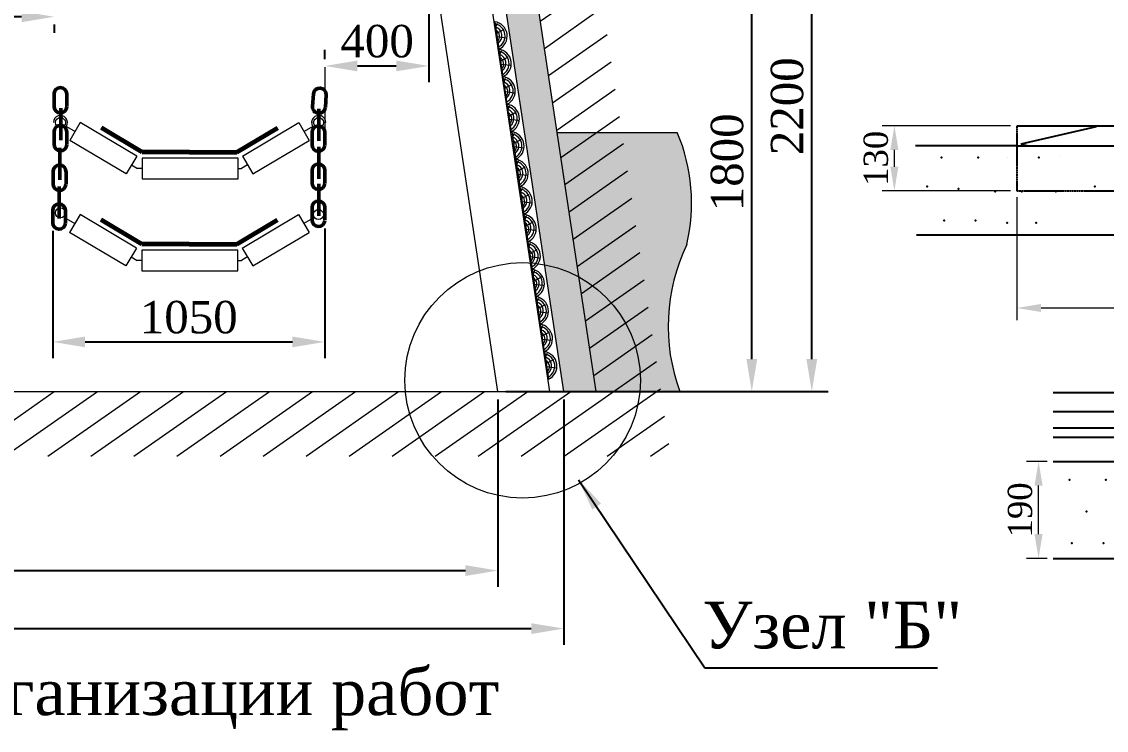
# Model space of a CAD drawing. Header units: millimetres. Extents: x -46762 to 217101, y -107409 to 31524.
# Drawn here: x 171050 to 175235, y -100062 to -97327 of the extents above; entities that cross this region are included whole.
import ezdxf

# ---------------------------------------------------------------- set-up
doc = ezdxf.new("R2010")
doc.units = ezdxf.units.MM
doc.linetypes.add('DASHED', pattern=[0.75, 0.5, -0.25])
doc.styles.get("Standard").update_dxf_attribs({"font": 'TIMES.TTF'})
doc.dimstyles.new('ISO-25', dxfattribs={"dimscale": 50, "dimtxt": 2.5, "dimasz": 2.5, "dimexe": 1.25, "dimexo": 0.625, "dimtad": 1, "dimdec": 0, "dimtxsty": 'Standard', "dimcen": 2.5, "dimadec": 0, "dimazin": 0, "dimtfac": 1, "dimtdec": 0, "dimtmove": 0, "dimatfit": 3, "dimfxl": 1, "dimarcsym": 0})

# ---------------------------------------------------------------- blocks, each defined once
blk = doc.blocks.new('*D463')
at = {"color": 0, "lineweight": -2}
for p, q in [((172918.3598906669, -96985.31597906584), (173929.9007806171, -96985.31597906584)), ((173867.4007806171, -98629.06597906584), (173867.4007806171, -97110.31597906584)), ((172918.3598906669, -98754.06597906584), (173929.9007806171, -98754.06597906584))]:
    blk.add_line(p, q, dxfattribs=at)
at = {"color": 0, "lineweight": 0}
for points in [[(173846.5674472838, -97110.31597906584), (173888.2341139505, -97110.31597906584), (173867.4007806171, -96985.31597906584)], [(173846.5674472838, -98629.06597906584), (173888.2341139505, -98629.06597906584), (173867.4007806171, -98754.06597906584)]]:
    blk.add_solid(points, dxfattribs=at)
at = {"layer": 'Defpoints', "color": 0, "lineweight": 0}
for p in [(172887.1098906669, -96985.31597906584), (173867.4007806171, -96985.31597906584), (172887.1098906669, -98754.06597906584)]:
    blk.add_point(p, dxfattribs=at)
at = {"color": 0, "lineweight": 0, "insert": (173772.5693098168, -97869.69097906581), "char_height": 125, "attachment_point": 5, "rotation": 90}
blk.add_mtext('1800', dxfattribs=at)
blk = doc.blocks.new('*D470')
at = {"color": 0, "lineweight": -2}
for p, q in [((172620.4712641934, -97016.56597906584), (172620.4712641934, -97560.27352968446)), ((172220.1631370187, -97471.71136276654), (172220.1631370187, -97435.27352968446)), ((172345.1631370187, -97497.77352968446), (172495.4712641934, -97497.77352968446))]:
    blk.add_line(p, q, dxfattribs=at)
at = {"color": 0, "lineweight": 0}
for points in [[(172345.1631370187, -97476.94019635113), (172345.1631370187, -97518.60686301779), (172220.1631370187, -97497.77352968446)], [(172495.4712641934, -97476.94019635113), (172495.4712641934, -97518.60686301779), (172620.4712641934, -97497.77352968446)]]:
    blk.add_solid(points, dxfattribs=at)
at = {"layer": 'Defpoints', "color": 0, "lineweight": 0}
for p in [(172620.4712641934, -96985.31597906584), (172220.1631370187, -97502.96136276654), (172620.4712641934, -97497.77352968446)]:
    blk.add_point(p, dxfattribs=at)
at = {"color": 0, "lineweight": 0, "insert": (172421.6596467718, -97402.94205888417), "char_height": 125, "attachment_point": 5}
blk.add_mtext('400', dxfattribs=at)
blk = doc.blocks.new('*D471')
at = {"color": 0, "lineweight": -2}
for p, q in [((171169.7503733489, -98134.26724879188), (171169.7503733489, -98625.3952322494)), ((172219.437454131, -98124.88359954557), (172219.437454131, -98625.3952322494)), ((171294.7503733489, -98562.8952322494), (172094.437454131, -98562.8952322494))]:
    blk.add_line(p, q, dxfattribs=at)
at = {"color": 0, "lineweight": 0}
for points in [[(171294.7503733489, -98542.06189891607), (171294.7503733489, -98583.72856558273), (171169.7503733489, -98562.8952322494)], [(172094.437454131, -98542.06189891607), (172094.437454131, -98583.72856558273), (172219.437454131, -98562.8952322494)]]:
    blk.add_solid(points, dxfattribs=at)
at = {"layer": 'Defpoints', "color": 0, "lineweight": 0}
for p in [(171169.7503733489, -98103.01724879188), (172219.437454131, -98093.63359954557), (172219.437454131, -98562.8952322494)]:
    blk.add_point(p, dxfattribs=at)
at = {"color": 0, "lineweight": 0, "insert": (171694.59391374, -98468.06376144911), "char_height": 125, "attachment_point": 5}
blk.add_mtext('1050', dxfattribs=at)
blk = doc.blocks.new('*D473')
at = {"color": 0, "lineweight": -2}
for p, q in [((168686.9805827184, -98785.31597906584), (168686.9805827184, -99507.89118677861)), ((172887.1098906669, -98785.31597906584), (172887.1098906669, -99507.89118677861)), ((168811.9805827184, -99445.39118677861), (172762.1098906669, -99445.39118677861))]:
    blk.add_line(p, q, dxfattribs=at)
at = {"color": 0, "lineweight": 0}
for points in [[(168811.9805827184, -99424.55785344528), (168811.9805827184, -99466.22452011194), (168686.9805827184, -99445.39118677861)], [(172762.1098906669, -99424.55785344528), (172762.1098906669, -99466.22452011194), (172887.1098906669, -99445.39118677861)]]:
    blk.add_solid(points, dxfattribs=at)
at = {"layer": 'Defpoints', "color": 0, "lineweight": 0}
for p in [(168686.9805827184, -98754.06597906584), (172887.1098906669, -98754.06597906584), (172887.1098906669, -99445.39118677861)]:
    blk.add_point(p, dxfattribs=at)
at = {"color": 0, "lineweight": 0, "insert": (170787.0452366926, -99350.55971597832), "char_height": 125, "attachment_point": 5}
blk.add_mtext('4200', dxfattribs=at)
blk = doc.blocks.new('*D474')
at = {"color": 0, "lineweight": -2}
for p, q in [((168484.7208004407, -98785.31597906584), (168484.7208004407, -99731.7542552271)), ((173141.5995910089, -98785.31597906584), (173141.5995910089, -99731.7542552271)), ((168609.7208004407, -99669.2542552271), (173016.5995910089, -99669.2542552271))]:
    blk.add_line(p, q, dxfattribs=at)
at = {"color": 0, "lineweight": 0}
for points in [[(168609.7208004407, -99648.42092189378), (168609.7208004407, -99690.08758856043), (168484.7208004407, -99669.2542552271)], [(173016.5995910089, -99648.42092189378), (173016.5995910089, -99690.08758856043), (173141.5995910089, -99669.2542552271)]]:
    blk.add_solid(points, dxfattribs=at)
at = {"layer": 'Defpoints', "color": 0, "lineweight": 0}
for p in [(168484.7208004407, -98754.06597906584), (173141.5995910089, -98754.06597906584), (173141.5995910089, -99669.2542552271)]:
    blk.add_point(p, dxfattribs=at)
at = {"color": 0, "lineweight": 0, "insert": (170813.1601957248, -99574.42278442682), "char_height": 125, "attachment_point": 5}
blk.add_mtext('4600', dxfattribs=at)
blk = doc.blocks.new('*D462')
at = {"color": 0, "lineweight": -2}
for p, q in [((170774.388444161, -97276.69234905636), (170774.388444161, -97245.44234905636)), ((171049.8285577107, -97307.94234905636), (170899.388444161, -97307.94234905636)), ((171174.8285577107, -97338.22547320742), (171174.8285577107, -97370.44234905636))]:
    blk.add_line(p, q, dxfattribs=at)
at = {"color": 0, "lineweight": 0}
for points in [[(170899.388444161, -97287.10901572304), (170899.388444161, -97328.77568238969), (170774.388444161, -97307.94234905636)], [(171049.8285577107, -97287.10901572304), (171049.8285577107, -97328.77568238969), (171174.8285577107, -97307.94234905636)]]:
    blk.add_solid(points, dxfattribs=at)
at = {"layer": 'Defpoints', "color": 0, "lineweight": 0}
for p in [(170774.388444161, -97307.94234905636), (170774.388444161, -97307.94234905636), (171174.8285577107, -97306.97547320742)]:
    blk.add_point(p, dxfattribs=at)
at = {"color": 0, "lineweight": 0, "insert": (170974.6085009358, -97213.11087825608), "char_height": 125, "attachment_point": 5}
blk.add_mtext('400', dxfattribs=at)
blk = doc.blocks.new('*D477')
at = {"color": 0, "lineweight": -2, "ltscale": 10}
for p, q in [((172803.8209673623, -96552.49505834567), (174161.5199656984, -96552.49505834567)), ((174099.0199656984, -98629.06597906584), (174099.0199656984, -96677.49505834567)), ((173119.7947436591, -98754.06597906584), (174161.5199656984, -98754.06597906584))]:
    blk.add_line(p, q, dxfattribs=at)
at = {"color": 0, "lineweight": 0, "ltscale": 10}
for points in [[(174078.1866323651, -96677.49505834567), (174119.8532990318, -96677.49505834567), (174099.0199656984, -96552.49505834567)], [(174078.1866323651, -98629.06597906584), (174119.8532990318, -98629.06597906584), (174099.0199656984, -98754.06597906584)]]:
    blk.add_solid(points, dxfattribs=at)
at = {"layer": 'Defpoints', "color": 0, "lineweight": 0, "ltscale": 10}
for p in [(172772.5709673623, -96552.49505834567), (174099.0199656984, -96552.49505834567), (173088.5447436591, -98754.06597906584)]:
    blk.add_point(p, dxfattribs=at)
at = {"color": 0, "lineweight": 0, "ltscale": 10, "insert": (174004.1884948981, -97653.28051870572), "char_height": 125, "attachment_point": 5, "rotation": 90}
blk.add_mtext('2200', dxfattribs=at)

msp = doc.modelspace()

# ---------------------------------------------------------------- hatches: boundary and pattern name
at = {"lineweight": 0}
h = msp.add_hatch(dxfattribs=at)
h.set_pattern_fill('LINE', scale=30, angle=35, style=0)
h.set_pattern_definition([(35, (703.7426278518979, -25097.17492370575), (-54.63315556243714, 78.02423221852646), [])])
h.paths.add_polyline_path([(168307.2180471512, -98754.06597906584), (173266.5995910089, -98754.06597906584), (172964.1833387152, -96747.98473975332), (172940.2230733203, -96402.49505834567), (168609.6342994449, -96402.49505834565), (168609.6342994449, -96747.98473975332)], flags=16)
h.paths.add_polyline_path([(168019.5306087804, -99004.06597906585), (173554.2870293797, -99004.06597906584), (173214.1833387152, -96747.98473975332), (173172.8851710006, -96152.49505834567), (168359.6342994449, -96152.49505834567), (168359.6342994449, -96747.98473975332)])
at = {"lineweight": 15}
h = msp.add_hatch(dxfattribs=at)
h.set_pattern_fill('GRAVEL', scale=10, style=0)
h.set_pattern_definition([(228.0128, (886.622627851897, -24843.17492370575), (-2032.001726589601, -2286.002808951258), [34.1721, -3383.05]), (184.9697, (863.7626278518983, -24868.57492370575), (3048.004930617913, 253.9982075387458), [58.6405, -5805.4]), (132.5104, (805.3426278518982, -24873.65492370575), (2539.998151833169, -2794.002729246041), [41.34819999999999, -4093.47]), (267.2737, (706.2826278518987, -24937.15492370575), (253.9988970828173, 5079.998365336643), [53.40049999999999, -5286.639999999999]), (292.8337, (703.7426278518979, -24990.49492370575), (-1270.003605550191, 3048.001733005111), [52.3634, -5183.98]), (357.2737, (724.0626278518976, -25038.75492370575), (-5079.998365336643, 253.9988970828175), [53.40049999999999, -5286.639999999999]), (37.6942, (777.4026278518977, -25041.29492370575), (-3302.002086123993, -2539.997735698489), [70.61939999999998, -6991.310000000001]), (72.2553, (833.2826278518987, -24998.11492370575), (1778.00355654672, 5588.00162060364), [66.672, -6600.53]), (121.4296, (853.6026278518984, -24934.61492370575), (-2032.000523526448, 3301.996115997269), [53.5813, -5304.55]), (175.2364, (825.6626278518979, -24888.89492370575), (2793.997805305446, -253.9976162721156), [61.17129999999997, -2997.389999999998]), (222.3974, (764.702627851897, -24883.81492370575), (-3048.000091723971, -2793.996365063697), [79.1078, -7831.68]), (138.8141, (957.7426278518979, -24939.69492370575), (-1777.998867422474, 1523.997655712401), [27.0005, -2673.06]), (171.4692, (937.4226278518981, -24921.91492370575), (3301.99495955914, -508.0012800045699), [51.36819999999996, -5085.459999999995]), (225, (886.622627851897, -24914.29492370575), (-5.329070518200751e-14, -253.9998268700197), [35.9209, -323.289]), (203.1986, (868.8426278518982, -24883.81492370575), (1270.004282559083, 508.0022274306265), [19.3441, -1915.06]), (291.8014, (851.0626278518976, -24891.43492370575), (-254.0001781894509, 762.0004908731864), [27.3566, -1340.48]), (30.9638, (861.2226278518974, -24916.83492370575), (761.9991954808227, 508.0003958660552), [44.43199999999997, -1436.629999999999]), (161.5651, (899.3226278518978, -24893.97492370575), (508.0002318180981, -253.9996222465077), [32.1287, -771.0899999999999]), (16.38950000000001, (703.7426278518979, -24891.43492370575), (2540.001401396935, 761.9984149967804), [45.00880000000001, -4455.88]), (70.3462, (746.9226278518981, -24878.73492370575), (-1015.997168867651, -2793.9960488545), [37.7599, -3738.219999999999]), (293.1986, (899.3226278518978, -24843.17492370575), (-508.0022274306264, 1270.004282559083), [38.688, -1895.72]), (343.6105, (914.5626278518976, -24878.73492370575), (-2540.001401396935, 761.9984149967811), [45.00879999999997, -4455.879999999996]), (339.444, (703.7426278518979, -25048.91492370575), (-1270.001576425591, 507.9993836050138), [43.4035, -2126.77]), (294.7751, (744.3826278518973, -25064.15492370575), (-1269.997040362684, 2793.998702615667), [36.36719999999996, -3600.359999999998]), (66.80140000000002, (901.8626278518987, -25097.17492370575), (508.0022274306268, 1270.004282559083), [38.688, -1895.72]), (17.35400000000001, (917.1026278518984, -25061.61492370575), (-3302.000178185996, -1015.998467560563), [42.57829999999999, -4215.239999999999]), (69.444, (777.4026278518977, -25097.17492370575), (-507.9993836050144, -1270.001576425591), [21.7018, -2148.48]), (101.3098999999999, (886.622627851897, -25097.17492370575), (-253.9987462887348, 1015.996746090262), [12.9515, -1282.2]), (165.9638, (884.082627851898, -25084.47492370575), (762.0005354697173, -253.9995604123641), [52.3634, -994.905]), (186.0090000000001, (833.2826278518987, -25071.77492370575), (2539.996254442795, 253.9994068547858), [48.5267, -4804.139999999999]), (303.6901, (861.2226278518974, -24939.69492370575), (-254.0000871307233, 507.999509923184), [36.6324, -879.178]), (353.1572, (881.5426278518971, -24970.17492370575), (4318.001785664343, -508.002275165484), [63.95569999999999, -6331.599999999999]), (60.94540000000001, (945.0426278518971, -24977.79492370575), (-1015.997636582909, -1777.995761083413), [26.1508, -2588.94]), (90, (957.7426278518979, -24954.93492370575), (-254, 254), [15.24, -238.76]), (120.2564, (828.202627851897, -25064.15492370575), (1015.997846683611, -1777.999103247756), [35.2867, -3493.39]), (48.01279999999999, (810.4226278518981, -25033.67492370575), (2032.001726589601, 2286.002808951258), [68.3443, -3348.88]), (0, (856.1426278518975, -24982.87492370575), (254, 254), [66.04, -187.96]), (325.3048, (922.1826278518984, -24982.87492370575), (-2539.995599095369, 1778.000169048476), [40.161, -3975.93]), (254.0546, (955.202627851897, -25005.73492370575), (-254.0006479701474, -1016.002420320363), [36.9829, -1812.17]), (207.646, (945.0426278518971, -25041.29492370575), (-4825.998304902272, -2540.001597472339), [60.2145, -5961.25]), (175.4261, (891.702627851897, -25069.23492370575), (-3302.000760474751, 253.9987711219462), [63.70289999999996, -6306.579999999995]), (175.4261, (891.702627851897, -25069.23492370575), (-3302.000760474751, 253.9987711219462), [63.70289999999996, -6306.579999999995])])
h.paths.add_polyline_path([(168734.6342994449, -96552.49505834567), (172825.6258147121, -96552.49505834567), (172839.1833387152, -96747.98473975332), (173141.5995910089, -98754.06597906584), (173266.5995910089, -98754.06597906584), (172964.1833387152, -96747.98473975332), (172940.2230733203, -96402.49505834567), (168609.6342994449, -96402.49505834565), (168609.6342994449, -96747.98473975332), (168307.2180471512, -98754.06597906584), (168432.2180471512, -98754.06597906584), (168734.6342994449, -96747.98473975332)])
at = {"lineweight": 0}
h = msp.add_hatch(color=9, dxfattribs=at)
edge = h.paths.add_edge_path()
edge.add_line((168307.2180471512, -98754.06597906584), (168457.9678006344, -97754.06597906587))
edge.add_line((168457.9678006344, -97754.06597906587), (167937.0751341391, -97754.06597906585))
edge.add_arc((168912.1276260282, -97993.60810166359), 1004.045711328779, 166.1974363859016, 201.384241872578)
edge.add_arc((166876.8769205376, -98470.21492869285), 1105.86302338139, -14.873055604448211, 5.735248091928327, ccw=False)
edge.add_line((167945.6900977039, -98754.06597906584), (168307.2180471512, -98754.06597906584))
edge = h.paths.add_edge_path()
edge.add_line((173115.8498375257, -97754.06597906585), (173266.5995910089, -98754.06597906584))
edge.add_line((173266.5995910089, -98754.06597906584), (173589.8628975623, -98754.06597906584))
edge.add_arc((174266.6921872666, -98502.11618188239), 722.2025946384322, 154.1696667783989, 200.4177897091878, ccw=False)
edge.add_arc((172927.5863737802, -98027.65625482508), 707.3446288884816, 346.9440633995552, 382.7545985838807)
edge.add_line((173579.8783214749, -97754.06597906585), (173115.8498375257, -97754.06597906585))

# ---------------------------------------------------------------- linework, layer by layer
at = {"color": 7, "lineweight": 15}
for p, q in [((172887.1098906669, -98754.06597906584), (172585.6103837004, -96754.06597906584)), ((173088.5447436591, -98754.06597906584), (172787.0452366926, -96754.06597906584)), ((172875.5114194848, -97327.06482981212), (172891.1934114108, -97433.18405095035)), ((172891.1934114041, -97433.18405090187), (172906.87540333, -97539.30327204011)), ((172906.8754033322, -97539.30327204015), (172922.5573952582, -97645.4224931784)), ((172922.5573952515, -97645.42249313003), (172938.2393871774, -97751.54171426827)), ((172940.8104517158, -97751.8563319879), (172956.4924436417, -97857.97555312615)), ((173115.8498375257, -97754.06597906585), (173579.8783214749, -97754.06597906585)), ((172956.492443635, -97857.9755530779), (172972.174435561, -97964.09477421614)), ((172972.1744355635, -97964.09477421541), (172987.8564274896, -98070.21399535355)), ((172987.8564274828, -98070.21399530541), (173003.5384194088, -98176.33321644353)), ((173003.5384194108, -98176.33321644242), (173019.2204113369, -98282.45243758055)), ((173019.2204113301, -98282.4524375323), (173034.9024032561, -98388.57165867042)), ((173034.902403258, -98388.57165866943), (173050.5843951841, -98494.69087980755)), ((173050.5843951773, -98494.6908797593), (173066.2663871034, -98600.81010089742)), ((173067.5542369105, -98600.98278316646), (173083.2362288365, -98707.10200430457)), ((167945.6900977039, -98754.06597906584), (173589.8628975623, -98754.06597906584))]:
    msp.add_line(p, q, dxfattribs=at)
at = {"color": 7, "lineweight": 0}
for p, q in [((173141.5995910089, -98754.06597906584), (172839.1833387152, -96747.98473975332)), ((173266.5995910089, -98754.06597906585), (172964.1833387152, -96747.98473975332)), ((172220.1631370187, -97502.96136276654), (172220.1631370187, -97802.46986156394)), ((174866.2857149788, -97728.28542274682), (174370.6551614703, -97728.28542274682)), ((174417.5301614703, -97886.50221425903), (174417.5301614703, -97822.03542274682)), ((174866.2857149788, -97980.25221425903), (174370.6551614703, -97980.25221425903)), ((174889.7232149788, -98003.68971425903), (174889.7232149788, -98478.7085769684)), ((174983.4732149788, -98431.8335769684), (177972.9154013821, -98431.8335769684)), ((175006.6737186046, -99023.88143703538), (174927.0644287035, -99023.88143703538)), ((174973.9394287035, -99304.5918119389), (174973.9394287035, -99117.63143703538)), ((175006.6737186046, -99398.3418119389), (174927.0644287035, -99398.3418119389))]:
    msp.add_line(p, q, dxfattribs=at)
at = {"lineweight": 50}
for p, q in [((171175.07834733167, -97654.06898975602), (171175.07834733167, -97605.73718391765)), ((171224.4893371885, -97654.06898975602), (171224.4893371885, -97605.73718391765)), ((172172.6220509808, -97653.97151273557), (172176.1138853183, -97605.766009434)), ((172221.9039181356, -97657.54131502284), (172225.3957524731, -97609.33581172126)), ((171175.03466813185, -97800.31781697996), (171175.03466813185, -97751.98601114158)), ((171224.4456579887, -97800.31781697996), (171224.4456579887, -97751.98601114158)), ((172170.75214716187, -97802.46986156394), (172170.75214716187, -97754.13805572556)), ((172220.1631370187, -97802.46986156394), (172220.1631370187, -97754.13805572556)), ((171171.51182962075, -97953.4274362597), (171171.51182962075, -97905.09563042133)), ((171220.9228194776, -97953.4274362597), (171220.9228194776, -97905.09563042133)), ((172170.75214716187, -97949.36546635456), (172170.75214716187, -97901.03366051617)), ((172220.1631370187, -97949.36546635456), (172220.1631370187, -97901.03366051617)), ((171169.75037334897, -98103.01724879188), (171169.75037334897, -98054.68544295349)), ((171219.1613632058, -98103.01724879188), (171219.1613632058, -98054.68544295349)), ((172170.75214716187, -98092.23024132676), (172170.75214716187, -98043.89843548839)), ((172220.1631370187, -98092.23024132676), (172220.1631370187, -98043.89843548839))]:
    msp.add_line(p, q, dxfattribs=at)
at = {"linetype": 'Continuous', "lineweight": 50}
for p, q in [((171200.4645210783, -97660.88336554613), (171200.4645210783, -97784.41327194126)), ((172196.1820001083, -97663.0354101301), (172196.1820001083, -97786.56531652524)), ((171196.9416825672, -97813.99298482588), (171196.9416825672, -97937.52289122102)), ((172196.1820001083, -97809.93101492072), (172196.1820001083, -97933.46092131585)), ((171195.1802262953, -97963.58279735802), (171195.1802262953, -98087.11270375317)), ((172196.1820001083, -97952.79578989292), (172196.1820001083, -98076.32569628807))]:
    msp.add_line(p, q, dxfattribs=at)
at = {"lineweight": 9}
for p, q in [((171276.037735747, -97716.52783767841), (171235.4872375355, -97784.91299560101)), ((171493.7051431428, -97845.59856124522), (171276.037735747, -97716.52783767841)), ((171901.5841047501, -97845.59856124522), (172119.2515121459, -97716.52783767841)), ((172119.2515121459, -97716.52783767841), (172159.8020103574, -97784.91299560101)), ((171453.1546449313, -97913.98371916782), (171235.4872375355, -97784.91299560101)), ((171942.1346029616, -97913.98371916782), (172159.8020103574, -97784.91299560101)), ((171493.7051431428, -97845.59856124522), (171453.1546449313, -97913.98371916782)), ((171884.7905428722, -97853.90038729335), (171514.4955937768, -97853.90038729335)), ((171514.4955937768, -97853.90038729335), (171514.4955937768, -97933.17982914642)), ((171884.7905428722, -97933.17982914642), (171884.7905428722, -97853.90038729335)), ((171901.5841047501, -97845.59856124522), (171942.1346029616, -97913.98371916782)), ((171514.4955937768, -97933.17982914642), (171884.7905428722, -97933.17982914642)), ((171275.2110163686, -98071.57966919903), (171234.6605181571, -98139.96482712163)), ((171492.8784237643, -98200.65039276583), (171275.2110163686, -98071.57966919903)), ((171900.7573853716, -98200.65039276583), (172118.4247927674, -98071.57966919903)), ((172118.4247927674, -98071.57966919903), (172158.9752909789, -98139.96482712163)), ((171452.3279255529, -98269.03555068842), (171234.6605181571, -98139.96482712163)), ((171941.3078835831, -98269.03555068842), (172158.9752909789, -98139.96482712163)), ((171492.8784237643, -98200.65039276583), (171452.3279255529, -98269.03555068842)), ((171513.6688743984, -98208.95221881395), (171513.6688743984, -98288.231660667)), ((171883.9638234938, -98208.95221881395), (171513.6688743984, -98208.95221881395)), ((171883.9638234938, -98288.231660667), (171883.9638234938, -98208.95221881395)), ((171900.7573853716, -98200.65039276583), (171941.3078835831, -98269.03555068842)), ((171513.6688743984, -98288.231660667), (171883.9638234938, -98288.231660667))]:
    msp.add_line(p, q, dxfattribs=at)
at = {"color": 7, "linetype": 'Continuous'}
for p, q in [((174889.7232149788, -97728.28542274682), (176155.6486899934, -97728.28542274682)), ((175196.5145282578, -97732.45159712996), (174906.1026397245, -97799.33804706347)), ((174889.7232149788, -97806.41826691726), (174499.2436447772, -97806.41826691726)), ((174889.7232149788, -97806.41826691726), (176160.2484154424, -97806.41826691726)), ((174906.1026397245, -97799.33804706347), (174935.0618860167, -97806.41826691726)), ((174854.5854818078, -97852.73071975054, 187.5), (174854.5854818078, -97852.73071975054, 187.5)), ((175056.2431278166, -97846.57189178924, 187.5), (175056.2431278166, -97846.57189178924, 187.5)), ((178401.4490286184, -98151.28935373577), (174503.3351909707, -98151.28935373577)), ((175120.5155054566, -98151.28935373577), (175048.9899826266, -98151.28935373577)), ((175030.1112186046, -98758.28498234924, 187.5), (177672.9388334483, -98758.28498234924, 187.5)), ((175030.1112186046, -98831.8646304726, 187.5), (177672.9388334483, -98831.8646304726, 187.5)), ((175030.1112186046, -98894.31217283219, 187.5), (177672.9388334483, -98894.31217283219, 187.5)), ((175030.1112186046, -98929.8612493748, 187.5), (177672.9388334483, -98929.8612493748, 187.5)), ((175030.1112186046, -99023.88143703538, 187.5), (175590.2755676305, -99023.88143703538, 187.5)), ((175030.1112186046, -99398.3418119389, 187.5), (177672.9388334483, -99398.3418119389, 187.5))]:
    msp.add_line(p, q, dxfattribs=at)
at = {"color": 7, "linetype": 'DASHED'}
for p, q in [((174889.7232149788, -97728.28542274682), (174889.7232149788, -97980.25221425903)), ((174889.7232149788, -97980.25221425903), (178066.6654013821, -97980.25221425903))]:
    msp.add_line(p, q, dxfattribs=at)
at = {"lineweight": 20}
for p, q in [((171222.4523471046, -97731.15435328576), (171255.7182880571, -97750.79495400148)), ((172172.8369007882, -97731.15435328576), (172139.5709598357, -97750.79495400148)), ((171473.429894037, -97879.79114020652), (171496.6164241744, -97893.54010821988)), ((171514.4955937768, -97893.54010821988), (171496.6164241744, -97893.54010821988)), ((171884.7905428722, -97893.54010821988), (171898.6728237184, -97893.54010821988)), ((171921.8593538558, -97879.79114020652), (171898.6728237184, -97893.54010821988)), ((171221.6256277262, -98086.20618480637), (171254.8915686787, -98105.84678552208)), ((172172.0101814098, -98086.20618480637), (172138.7442404573, -98105.84678552208)), ((171472.6031746586, -98234.84297172714), (171495.789704796, -98248.59193974048)), ((171513.6688743984, -98248.59193974048), (171495.789704796, -98248.59193974048)), ((171883.9638234938, -98248.59193974048), (171897.84610434, -98248.59193974048)), ((171921.0326344774, -98234.84297172714), (171897.84610434, -98248.59193974048))]:
    msp.add_line(p, q, dxfattribs=at)
at = {"lineweight": 60}
for p, q in [((171514.8769999464, -97830.02758251155), (171357.4040512788, -97737.25757216047)), ((171880.4122479464, -97830.02758251155), (172037.885196614, -97737.25757216047)), ((171697.6446239464, -97830.02758251155), (171514.8769999464, -97830.02758251155)), ((171697.6446239464, -97830.02758251155), (171880.4122479464, -97830.02758251155)), ((171514.050280568, -98185.07941403215), (171356.5773319004, -98092.30940368107)), ((171879.585528568, -98185.07941403215), (172037.0584772356, -98092.30940368107)), ((171696.817904568, -98185.07941403215), (171514.050280568, -98185.07941403215)), ((171696.817904568, -98185.07941403215), (171879.585528568, -98185.07941403215))]:
    msp.add_line(p, q, dxfattribs=at)
at = {"color": 7, "lineweight": 15}
for points in [[(172884.5461424084, -97333.54767843998), (172878.6624425198, -97348.38763828266)], [(172882.2805659197, -97372.87129054964), (172911.6780378496, -97356.43835204092)], [(172883.9562353615, -97384.21045823274), (172919.1722615879, -97388.95648616205)], [(172900.2281343277, -97439.66689952972), (172894.344434439, -97454.50685937241)], [(172897.9625578389, -97478.9905116394), (172927.3600297688, -97462.55757313067)], [(172899.6382272808, -97490.3296793225), (172934.8542535071, -97495.0757072518)], [(172915.9101262558, -97545.78612066802), (172910.0264263672, -97560.6260805107)], [(172913.6445497671, -97585.10973277768), (172943.042021697, -97568.67679426896)], [(172915.3202192089, -97596.44890046079), (172950.5362454353, -97601.1949283901)], [(172931.5921181751, -97651.90534175788), (172925.7084182865, -97666.74530160057)], [(172929.3265416863, -97691.22895386755), (172958.7240136162, -97674.79601535884)], [(172931.0022111282, -97702.56812155066), (172966.2182373546, -97707.31414947996)], [(172949.8451746394, -97758.33918061577), (172943.9614747508, -97773.17914045845)], [(172947.5795981507, -97797.66279272543), (172976.9770700805, -97781.22985421671)], [(172949.2552675925, -97809.00196040854), (172984.4712938189, -97813.74798833785)], [(172965.5271665586, -97864.45840170575), (172959.64346667, -97879.29836154844)], [(172963.2615900699, -97903.78201381542), (172992.6590619998, -97887.3490753067)], [(172964.9372595117, -97915.12118149853), (173000.1532857381, -97919.86720942783)], [(172981.2091584872, -97970.57762284328), (172975.3254585986, -97985.41758268596)], [(172978.9435819984, -98009.90123495295), (173008.3410539284, -97993.46829644422)], [(172980.6192514403, -98021.24040263605), (173015.8352776669, -98025.98643056524)], [(172996.8911504065, -98076.69684393327), (172991.0074505179, -98091.53680377596)], [(172994.6255739176, -98116.02045604294), (173024.0230458476, -98099.58751753422)], [(172996.3012433596, -98127.35962372604), (173031.5172695861, -98132.10565165522)], [(173012.5731423345, -98182.81606507029), (173006.6894424459, -98197.65602491297)], [(173010.3075658457, -98222.13967717995), (173039.7050377757, -98205.70673867123)], [(173011.9832352876, -98233.47884486306), (173047.1992615141, -98238.22487279223)], [(173028.2551342538, -98288.93528616015), (173022.3714343651, -98303.77524600284)], [(173025.9895577649, -98328.25889826982), (173055.3870296949, -98311.82595976109)], [(173027.6652272069, -98339.59806595292), (173062.8812534334, -98344.34409388211)], [(173043.9371261818, -98395.05450729727), (173038.0534262932, -98409.89446713997)], [(173041.671549693, -98434.37811940695), (173071.0690216229, -98417.94518089823)], [(173043.3472191349, -98445.71728709005), (173078.5632453614, -98450.46331501924)], [(173059.6191181011, -98501.17372838716), (173053.7354182124, -98516.01368822985)], [(173057.3535416122, -98540.49734049683), (173086.7510135422, -98524.0644019881)], [(173059.0292110541, -98551.83650817993), (173094.2452372806, -98556.58253610911)], [(173076.5889598342, -98607.46563179426), (173070.7052599456, -98622.30559163689)], [(173074.3233833454, -98646.78924390387), (173103.7208552754, -98630.3563053952)], [(173075.9990527872, -98658.12841158696), (173111.2150790137, -98662.8744395162)]]:
    msp.add_lwpolyline(points, dxfattribs=at)
at = {"lineweight": 5}
for centre in [(171199.3847334916, -97716.37005774277), (172195.9045144012, -97716.37005774277), (171199.3847334916, -98064.57976364609), (172195.0777950228, -98071.42188926338)]:
    msp.add_circle(centre, 19.33287277358051, dxfattribs=at)
at = {"color": 7, "lineweight": 0, "ltscale": 10}
msp.add_circle((172982.9426319925, -98711.12768106046), 454.3326356178567, dxfattribs=at)
at = {"color": 7, "lineweight": 15}
for centre, radius, start, end in [((172867.4257985642, -97382.47802981296), 55.99999999999836, 295.1140617393231, 81.69826947945944), ((172867.4257985642, -97382.47802981296), 47.72269826981798, 298.1220886284888, 78.69024259040253), ((172866.9759706463, -97381.42643004005), 35.90610716506384, 305.5671258945165, 71.2452053241604), ((172867.3649894391, -97384.0588999131), 27.04033853355134, 315.7187178036108, 61.09361341539749), ((172867.7387906772, -97383.5555234091), 17.28816356719421, 345.6931182736803, 31.11921294528349), ((172883.1077904835, -97488.59725090273), 55.99999999999836, 295.1140617393231, 81.69826947945944), ((172883.1077904835, -97488.59725090273), 47.72269826981798, 298.1220886284888, 78.69024259040253), ((172882.6579625656, -97487.54565112981), 35.90610716506384, 305.5671258945165, 71.2452053241604), ((172883.0469813584, -97490.17812100286), 27.04033853355134, 315.7187178036108, 61.09361341539749), ((172883.4207825964, -97489.67474449886), 17.28816356719421, 345.6931182736803, 31.11921294528349), ((172898.7897824117, -97594.71647204102), 55.99999999999836, 295.1140617393231, 81.69826947945944), ((172898.7897824117, -97594.71647204102), 47.72269826981798, 298.1220886284888, 78.69024259040253), ((172898.3399544937, -97593.6648722681), 35.90610716506384, 305.5671258945165, 71.2452053241604), ((172898.7289732865, -97596.29734214114), 27.04033853355134, 315.7187178036108, 61.09361341539749), ((172899.1027745246, -97595.79396563715), 17.28816356719421, 345.6931182736803, 31.11921294528349), ((172914.4717743309, -97700.8356931309), 55.99999999999836, 295.1140617393231, 81.69826947945944), ((172914.4717743309, -97700.8356931309), 47.72269826981798, 298.1220886284888, 78.69024259040253), ((172914.021946413, -97699.78409335797), 35.90610716506384, 305.5671258945165, 71.2452053241604), ((172914.4109652058, -97702.41656323102), 27.04033853355134, 315.7187178036108, 61.09361341539749), ((172914.7847664439, -97701.91318672702), 17.28816356719421, 345.6931182736803, 31.11921294528349), ((172932.7248307952, -97807.26953198877), 55.99999999999836, 295.1140617393231, 81.69826947945944), ((172932.7248307952, -97807.26953198877), 47.72269826981798, 298.1220886284888, 78.69024259040253), ((172932.2750028773, -97806.21793221585), 35.90610716506384, 305.5671258945165, 71.2452053241604), ((172932.6640216701, -97808.8504020889), 27.04033853355134, 315.7187178036108, 61.09361341539749), ((172933.0378229081, -97808.3470255849), 17.28816356719421, 345.6931182736803, 31.11921294528349), ((172948.4068227145, -97913.38875307876), 55.99999999999836, 295.1140617393231, 81.69826947945944), ((172948.4068227145, -97913.38875307876), 47.72269826981798, 298.1220886284888, 78.69024259040253), ((172947.9569947966, -97912.33715330584), 35.90610716506384, 305.5671258945165, 71.2452053241604), ((172948.3460135893, -97914.9696231789), 27.04033853355134, 315.7187178036108, 61.09361341539749), ((172948.7198148274, -97914.4662466749), 17.28816356719421, 345.6931182736803, 31.11921294528349), ((172964.0888146431, -98019.50797421628), 55.9999999999983, 295.1140617393231, 81.69826947945944), ((172964.0888146431, -98019.50797421628), 47.72269826981793, 298.1220886284888, 78.69024259040253), ((172963.6389867252, -98018.45637444335), 35.90610716506381, 305.5671258945165, 71.2452053241604), ((172964.028005518, -98021.0888443164), 27.04033853355131, 315.7187178036108, 61.09361341539749), ((172964.4018067559, -98020.58546781242), 17.28816356719419, 345.6931182736803, 31.11921294528349), ((172979.7708065624, -98125.62719530627), 55.9999999999983, 295.1140617393231, 81.69826947945944), ((172979.7708065624, -98125.62719530627), 47.72269826981793, 298.1220886284888, 78.69024259040253), ((172979.3209786444, -98124.57559553336), 35.90610716506381, 305.5671258945165, 71.2452053241604), ((172979.7099974372, -98127.2080654064), 27.04033853355131, 315.7187178036108, 61.09361341539749), ((172980.0837986751, -98126.7046889024), 17.28816356719419, 345.6931182736803, 31.11921294528349), ((172995.4527984904, -98231.74641644327), 55.9999999999983, 295.1140617393231, 81.69826947945944), ((172995.4527984904, -98231.74641644327), 47.72269826981793, 298.1220886284888, 78.69024259040253), ((172995.0029705724, -98230.69481667037), 35.90610716506381, 305.5671258945165, 71.2452053241604), ((172995.3919893652, -98233.32728654341), 27.04033853355131, 315.7187178036108, 61.09361341539749), ((172995.7657906032, -98232.82391003941), 17.28816356719419, 345.6931182736803, 31.11921294528349), ((173011.1347904096, -98337.86563753316), 55.9999999999983, 295.1140617393231, 81.69826947945944), ((173011.1347904096, -98337.86563753316), 47.72269826981793, 298.1220886284888, 78.69024259040253), ((173010.6849624917, -98336.81403776024), 35.90610716506381, 305.5671258945165, 71.2452053241604), ((173011.0739812845, -98339.44650763329), 27.04033853355131, 315.7187178036108, 61.09361341539749), ((173011.4477825224, -98338.94313112929), 17.28816356719419, 345.6931182736803, 31.11921294528349), ((173026.8167823376, -98443.98485867029), 55.9999999999983, 295.1140617393231, 81.69826947945944), ((173026.8167823376, -98443.98485867029), 47.72269826981793, 298.1220886284888, 78.69024259040253), ((173026.3669544197, -98442.93325889736), 35.90610716506381, 305.5671258945165, 71.2452053241604), ((173026.7559732125, -98445.56572877041), 27.04033853355131, 315.7187178036108, 61.09361341539749), ((173027.1297744504, -98445.06235226642), 17.28816356719419, 345.6931182736803, 31.11921294528349), ((173042.4987742569, -98550.10407976016), 55.9999999999983, 295.1140617393231, 81.69826947945944), ((173042.4987742569, -98550.10407976016), 47.72269826981793, 298.1220886284888, 78.69024259040253), ((173042.048946339, -98549.05247998725), 35.90610716506381, 305.5671258945165, 71.2452053241604), ((173042.4379651317, -98551.6849498603), 27.04033853355131, 315.7187178036108, 61.09361341539749), ((173042.8117663697, -98551.18157335628), 17.28816356719419, 345.6931182736803, 31.11921294528349), ((173059.4686159901, -98656.3959831672), 55.99999999999833, 295.1140617393231, 81.69826947945944), ((173059.4686159901, -98656.3959831672), 47.72269826981795, 298.1220886284888, 78.69024259040253), ((173059.018788072, -98655.34438339423), 35.90610716506382, 305.5671258945165, 71.2452053241604), ((173059.4078068648, -98657.97685326728), 27.04033853355132, 315.7187178036108, 61.09361341539749), ((173059.7816081029, -98657.47347676332), 17.2881635671942, 345.6931182736803, 31.11921294528349)]:
    msp.add_arc(centre, radius, start, end, dxfattribs=at)
at = {"linetype": 'Continuous', "lineweight": 50}
for centre, radius, start, end in [((171199.4806908798, -97605.79225137118), 24.65213316910103, 0, 180), ((172200.4484812567, -97607.5839323091), 24.65213316910103, 355.8569347083533, 175.8569347083533), ((171199.4039951926, -97654.67704512236), 24.37263831625286, 178.1300511364345, 358.1300511364345), ((172196.8401998656, -97656.33543739075), 24.37263831625286, 173.9869858449146, 353.9869858449146), ((171199.43701168, -97752.04107859512), 24.65213316910103, 0, 180), ((172195.15449071, -97754.1931231791), 24.65213316910103, 0, 180), ((171199.3603159928, -97800.9258723463), 24.37263831625286, 178.1300511364345, 358.1300511364345), ((172195.0777950228, -97803.07791693027), 24.37263831625286, 178.1300511364345, 358.1300511364345), ((171195.9141731689, -97905.15069787488), 24.65213316910103, 0, 180), ((172195.15449071, -97901.08872796972), 24.65213316910103, 0, 180), ((171195.8374774817, -97954.03549162604), 24.37263831625286, 178.1300511364345, 358.1300511364345), ((172195.0777950228, -97949.97352172088), 24.37263831625286, 178.1300511364345, 358.1300511364345), ((172195.15449071, -98043.95350294192), 24.65213316910103, 0, 180), ((171194.152716897, -98054.74051040702), 24.65213316910103, 0, 180), ((171194.0760212099, -98103.62530415818), 24.37263831625286, 178.1300511364345, 358.1300511364345), ((172195.0777950228, -98092.83829669308), 24.37263831625286, 178.1300511364345, 358.1300511364345)]:
    msp.add_arc(centre, radius, start, end, dxfattribs=at)
at = {"lineweight": 20}
for centre, start, end in [((171199.3847334916, -97716.37005774277), 329.3332371710288, 180), ((172195.9045144012, -97716.37005774277), 0, 210.6667628289713)]:
    msp.add_arc(centre, 27.34255085379765, start, end, dxfattribs=at)
at = {"color": 7, "lineweight": 0}
for centre, radius, start, end in [((172927.5863737802, -98027.65625482505), 707.3446288884836, 346.9440633995202, 22.7545985837772), ((174266.6921872666, -98502.11618188237), 722.2025946384317, 154.1696667785063, 200.417789709089)]:
    msp.add_arc(centre, radius, start, end, dxfattribs=at)
at = {"color": 7, "linetype": 'Continuous'}
for p in [(174599.7482389549, -97850.53770316826, 187.5), (174740.3732389549, -97850.53770316826, 187.5), (174974.7482389549, -97850.53770316826, 187.5), (174543.4982389549, -97963.03770316826, 187.5), (174665.3732389549, -97972.41270316826, 187.5), (174805.9982389549, -97981.78770316826, 187.5), (174909.1232389549, -97981.78770316826, 187.5), (175040.3732389549, -97981.78770316826, 187.5), (175191.0210233249, -97963.03770316826, 187.5), (174609.1232389549, -98094.28770316826, 187.5), (174730.9982389549, -98094.28770316826, 187.5), (174852.8732389549, -98103.66270316826, 187.5), (174965.3732389549, -98103.66270316826, 187.5), (175093.0854154543, -99095.55461660701, 187.5), (175233.7104154543, -99095.55461660701, 187.5), (175158.7104154543, -99217.42961660701, 187.5), (175102.4604154543, -99339.30461660701, 187.5), (175224.3354154543, -99339.30461660701, 187.5)]:
    msp.add_point(p, dxfattribs=at)
at = {"color": 7, "lineweight": 0}
for points in [[(174401.9051614703, -97822.03542274682), (174433.1551614703, -97822.03542274682), (174417.5301614703, -97728.28542274682)], [(174401.9051614703, -97886.50221425903), (174433.1551614703, -97886.50221425903), (174417.5301614703, -97980.25221425903)], [(174983.4732149788, -98416.2085769684), (174983.4732149788, -98447.4585769684), (174889.7232149788, -98431.8335769684)], [(174958.3144287035, -99117.63143703538), (174989.5644287035, -99117.63143703538), (174973.9394287035, -99023.88143703538)], [(174958.3144287035, -99304.5918119389), (174989.5644287035, -99304.5918119389), (174973.9394287035, -99398.3418119389)]]:
    msp.add_solid(points, dxfattribs=at)

# ---------------------------------------------------------------- texts
at = {"lineweight": 0}
msp.add_text('График организации работ', height=180, dxfattribs=at).set_placement((169780.3384659507, -100003.3013644216))
at = {"color": 7, "lineweight": 0, "char_height": 93.75, "attachment_point": 5, "rotation": 90}
for s, insert in [('130', (174346.4065583702, -97854.26881850291)), ('190', (174902.6806417533, -99211.11162448712))]:
    msp.add_mtext(s, dxfattribs=dict(at, insert=insert))
at = {"color": 7, "lineweight": 0, "insert": (174178.1550708808, -99657.1726787882), "char_height": 180, "width": 3793.798760889797, "attachment_point": 5}
msp.add_mtext('\\A1;Узел "Б"', dxfattribs=at)

# ---------------------------------------------------------------- dimensions: what is measured, and where the dimension line sits
at = {"color": 7, "lineweight": 0, "ltscale": 10}
dim = msp.add_linear_dim(base=(174099.0199656984, -96552.49505834567), p1=(173088.5447436591, -98754.06597906584), p2=(172772.5709673623, -96552.49505834567), angle=90, text='2200', dimstyle='ISO-25', override={"dimadec": 4}, dxfattribs=at)
dim.commit()
dim.dimension.update_dxf_attribs({"geometry": '*D477', "text_midpoint": (174004.1884948981, -97653.28051870572)})
at = {"color": 7, "lineweight": 0}
for base, p1, p2, picture, middle in [((172620.4712641934, -97497.77352968446), (172220.1631370187, -97502.96136276654), (172620.4712641934, -96985.31597906584), '*D470', (172421.6596467718, -97497.77352968446)), ((172887.1098906669, -99445.39118677861), (168686.9805827184, -98754.06597906584), (172887.1098906669, -98754.06597906584), '*D473', (170787.0452366926, -99445.39118677861))]:
    dim = msp.add_linear_dim(base=base, p1=p1, p2=p2, dimstyle='ISO-25', override={"dimadec": 4}, dxfattribs=at)
    dim.commit()
    dim.dimension.update_dxf_attribs({"geometry": picture, "text_midpoint": middle, "dimtype": 160})
dim = msp.add_linear_dim(base=(173867.4007806171, -96985.31597906584), p1=(172887.1098906669, -98754.06597906584), p2=(172887.1098906669, -96985.31597906584), angle=90, text='1800', dimstyle='ISO-25', override={"dimadec": 4}, dxfattribs=at)
dim.commit()
dim.dimension.update_dxf_attribs({"geometry": '*D463', "text_midpoint": (173867.4007806171, -97869.69097906581), "dimtype": 160})
for base, p1, p2, picture, middle in [((170774.388444161, -97307.94234905636), (171174.8285577107, -97306.97547320742), (170774.388444161, -97307.94234905636), '*D462', (170974.6085009358, -97213.11087825608)), ((172219.437454131, -98562.8952322494), (171169.7503733489, -98103.01724879188), (172219.437454131, -98093.63359954557), '*D471', (171694.59391374, -98468.06376144911))]:
    dim = msp.add_linear_dim(base=base, p1=p1, p2=p2, dimstyle='ISO-25', override={"dimadec": 4}, dxfattribs=at)
    dim.commit()
    dim.dimension.update_dxf_attribs({"geometry": picture, "text_midpoint": middle})
dim = msp.add_linear_dim(base=(173141.5995910089, -99669.2542552271), p1=(168484.7208004407, -98754.06597906584), p2=(173141.5995910089, -98754.06597906584), text='4600', dimstyle='ISO-25', override={"dimadec": 4}, dxfattribs=at)
dim.commit()
dim.dimension.update_dxf_attribs({"geometry": '*D474', "text_midpoint": (170813.1601957248, -99669.2542552271), "dimtype": 160})

# ---------------------------------------------------------------- leaders
at = {"color": 7, "lineweight": 0, "ltscale": 10}
msp.add_leader([(173199.1192665857, -99094.62052457314), (173685.8929616284, -99820.6713704585), (174584.5525373694, -99820.6713704585)], dimstyle='ISO-25', override={"dimgap": 0.625, "dimtad": 0, "dimadec": 4}, dxfattribs=at)

doc.saveas('drawing.dxf')
